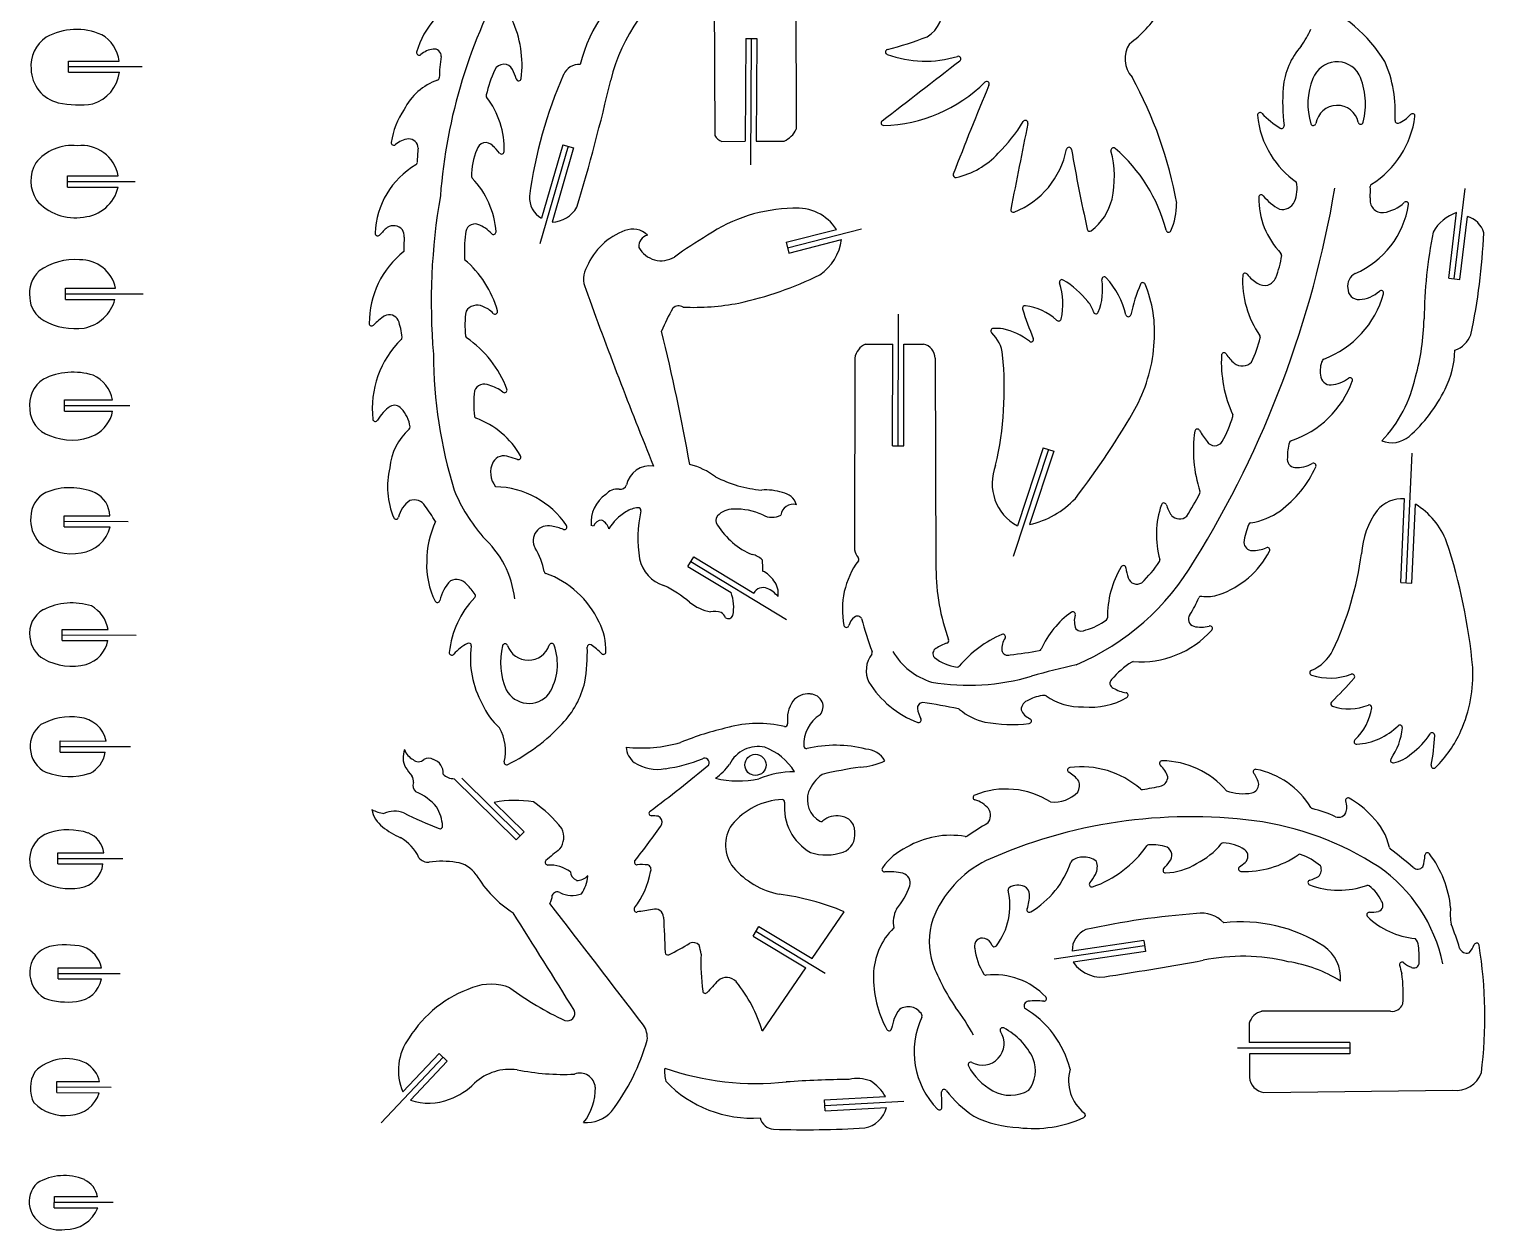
# Model space of a CAD drawing. Extents: x -2175 to 317, y -52 to 884.
# Drawn here: x -1524 to -958, y -52 to 415 of the extents above; entities that cross this region are included whole.
import ezdxf

# ---------------------------------------------------------------- set-up
doc = ezdxf.new("R2010")
doc.units = 0
doc.header["$MEASUREMENT"] = 0
doc.layers.add('1', color=7, linetype='Continuous')
doc.layers.add('TRACE', color=7, linetype='Continuous')

msp = doc.modelspace()

# ---------------------------------------------------------------- linework, layer by layer
at = {"layer": '1', "color": 12, "linetype": 'Continuous'}
for p, q in [((-1245.3, 411.7), (-1245.55, 371.76)), ((-1245.3, 411.7), (-1240.96, 411.67)), ((-1243.13, 411.69), (-1243.44, 362.62)), ((-1240.96, 411.67), (-1241.21, 371.78)), ((-1508.72, 398.63), (-1508.71, 402.97)), ((-1508.71, 402.97), (-1488.94, 402.95)), ((-1489.01, 403.45), (-1489.01, 403.45)), ((-1508.72, 400.8), (-1480.03, 400.78)), ((-1508.72, 398.63), (-1488.9, 398.61)), ((-1314.31, 369.84), (-1325.32, 331.82)), ((-1316.39, 370.44), (-1324.69, 341.81)), ((-1312.22, 369.23), (-1320.59, 340.35)), ((-1316.39, 370.44), (-1312.22, 369.23)), ((-1509.1, 358.28), (-1489.39, 358.29)), ((-1509.1, 353.94), (-1509.1, 358.28)), ((-1509.1, 356.11), (-1482.76, 356.13)), ((-1509.1, 353.94), (-1489.41, 353.95)), ((-969.68, 318.24), (-965.42, 353.38)), ((-971.83, 318.5), (-968.74, 344.02)), ((-967.52, 317.98), (-964.55, 342.47)), ((-1229.57, 332.49), (-1210.02, 337.49)), ((-1229.03, 330.39), (-1200.21, 337.75)), ((-1229.57, 332.49), (-1228.5, 328.29)), ((-1228.5, 328.29), (-1207.97, 333.53)), ((-971.83, 318.5), (-967.52, 317.98)), ((-1509.92, 314.59), (-1490.41, 314.6)), ((-1509.91, 310.25), (-1509.92, 314.59)), ((-1509.92, 312.42), (-1479.63, 312.44)), ((-1509.91, 310.25), (-1490.64, 310.26)), ((-1185.99, 253.31), (-1185.89, 304.5)), ((-1188.16, 253.31), (-1188.09, 292.9)), ((-1183.82, 253.3), (-1183.75, 292.9)), ((-1510.31, 271.19), (-1491.57, 271.21)), ((-1510.31, 266.85), (-1510.31, 271.19)), ((-1510.31, 269.02), (-1484.86, 269.04)), ((-1510.31, 266.85), (-1491.56, 266.87)), ((-1188.16, 253.31), (-1183.82, 253.3)), ((-1127.53, 251.89), (-1141.2, 210.33)), ((-1129.59, 252.57), (-1139.58, 222.2)), ((-1125.47, 251.22), (-1134.85, 222.7)), ((-1129.59, 252.57), (-1125.47, 251.22)), ((-988.31, 200.07), (-986.08, 250.46)), ((-990.47, 200.16), (-989.04, 232.65)), ((-986.14, 199.97), (-984.78, 230.61)), ((-1510.43, 226.14), (-1492.67, 226.11)), ((-1510.43, 221.8), (-1510.43, 226.14)), ((-1510.43, 223.97), (-1485.45, 223.93)), ((-1510.43, 221.8), (-1492.48, 221.77)), ((-1267.76, 206.45), (-1265.52, 210.16)), ((-1265.52, 210.16), (-1242.16, 196.04)), ((-1267.76, 206.45), (-1250.99, 196.31)), ((-1266.64, 208.3), (-1229.41, 185.79)), ((-990.47, 200.16), (-986.14, 199.97)), ((-1511.18, 177.62), (-1511.17, 181.96)), ((-1511.17, 181.96), (-1493.27, 181.92)), ((-1511.18, 177.62), (-1493.42, 177.58)), ((-1511.17, 179.79), (-1482.33, 179.73)), ((-1511.9, 138.54), (-1494.02, 138.52)), ((-1511.9, 134.2), (-1511.9, 138.54)), ((-1511.9, 136.37), (-1484.55, 136.34)), ((-1511.9, 134.2), (-1494.39, 134.18)), ((-1334.52, 100.16), (-1358.64, 123.88)), ((-1332.99, 101.71), (-1355.73, 124.06)), ((-1331.47, 103.26), (-1343.1, 114.68)), ((-1334.52, 100.16), (-1331.47, 103.26)), ((-1512.9, 95.06), (-1494.96, 95.06)), ((-1512.9, 90.72), (-1512.9, 95.06)), ((-1512.9, 92.89), (-1487.53, 92.89)), ((-1512.9, 90.72), (-1495.31, 90.72)), ((-1242.42, 62.69), (-1240.17, 66.4)), ((-1242.42, 62.69), (-1221.95, 50.31)), ((-1241.29, 64.55), (-1214.35, 48.25)), ((-1240.17, 66.4), (-1219.49, 53.9)), ((-1090.11, 58.83), (-1125.24, 53.64)), ((-1090.43, 60.98), (-1118.29, 56.86)), ((-1089.79, 56.69), (-1117.9, 52.53)), ((-1090.43, 60.98), (-1089.79, 56.69)), ((-1512.76, 50.35), (-1495.82, 50.34)), ((-1512.76, 46.01), (-1512.76, 50.35)), ((-1512.76, 48.18), (-1488.59, 48.17)), ((-1512.76, 46.01), (-1495.93, 46)), ((-1364.51, 17.03), (-1378.66, 2.1)), ((-1364.51, 17.03), (-1361.36, 14.04)), ((-1010.24, 19.06), (-1053.98, 19.06)), ((-1010.24, 21.23), (-1049.48, 21.23)), ((-1010.24, 21.23), (-1010.24, 16.89)), ((-1362.93, 15.54), (-1387.06, -9.9)), ((-1361.36, 14.04), (-1375.72, -1.1)), ((-1010.24, 16.89), (-1049.29, 16.89)), ((-1513.28, 1.83), (-1513.26, 6.17)), ((-1513.26, 6.17), (-1496.63, 6.09)), ((-1513.28, 1.83), (-1496.77, 1.75)), ((-1513.27, 4), (-1492.09, 3.9)), ((-1214.59, -1.01), (-1190.96, 0.29)), ((-1214.36, -5.35), (-1214.59, -1.01)), ((-1214.48, -3.18), (-1183.74, -1.48)), ((-1214.36, -5.35), (-1190.5, -4.03)), ((-1514.23, -42.95), (-1514.21, -38.61)), ((-1514.21, -38.61), (-1497.4, -38.66)), ((-1514.23, -42.95), (-1497.33, -43)), ((-1514.22, -40.78), (-1491.28, -40.85))]:
    msp.add_line(p, q, dxfattribs=at)
at = {"layer": '1', "color": 3, "linetype": 'Continuous'}
for p, q in [((-1241.21, 371.78), (-1230.36, 371.83)), ((-1490.6, 315.4), (-1490.6, 315.4)), ((-1490.92, 309.36), (-1490.92, 309.36)), ((-1183.75, 292.9), (-1176.1, 292.9)), ((-1491.72, 271.92), (-1491.72, 271.92)), ((-1491.75, 265.99), (-1491.75, 265.99)), ((-1492.73, 220.89), (-1492.73, 220.89)), ((-1304.45, 222.05), (-1305.41, 222.35)), ((-1495.05, 95.64), (-1495.05, 95.64)), ((-1219.49, 53.9), (-1206.95, 72.15)), ((-1496.15, 45.06), (-1496.15, 45.06)), ((-1497, 1.03), (-1497, 1.03)), ((-1497.64, -37.71), (-1497.64, -37.71)), ((-1497.7, -43.84), (-1497.7, -43.84))]:
    msp.add_line(p, q, dxfattribs=at)
for centre, radius, start, end in [((-1505.57, 390.85), 24.4, 66.4065, 118.9534), ((-1510.19, 401.2), 13.14, 123.1714, 186.0997), ((-1502.89, 401.04), 14.08, 7.7922, 59.7903), ((-1372.33, 406.21), 0.986, 164.4157, 311.2535), ((-1189.94, 406.49), 0.986, 104.3112, 249.8529), ((-1162.63, 403.84), 0.986, 307.7742, 106.889), ((-1509.5, 400.15), 13.76, 181.4521, 256.5531), ((-1503.51, 400.41), 14.71, 286.6464, 353.0009), ((-1365.45, 396.49), 0.986, 289.0425, 359.1982), ((-1333.58, 396.28), 0.986, 196.3722, 353.1702), ((-1151.57, 394.02), 0.986, 337.5436, 134.6785), ((-1504.66, 425.36), 39.42, 258.2424, 277.8348), ((-1345.27, 389.54), 0.986, 166.8446, 217.6028), ((-1191.63, 378.91), 0.986, 127.6698, 271.5812), ((-1136.47, 378.91), 0.986, 348.4311, 148.0828), ((-1045.2, 381.95), 0.986, 43.7156, 184.9716), ((-991.73, 379.75), 0.986, 176.1341, 292.1327), ((-985.92, 381.52), 0.986, 352.4858, 138.7676), ((-1036.83, 377.73), 0.986, 238.7187, 7.3986), ((-1024.49, 378.88), 0.986, 197.3023, 350.2239), ((-1006.03, 379.38), 0.986, 192.8806, 346.0795), ((-1507.25, 351.85), 18.29, 83.9526, 141.1021), ((-1503.61, 355.69), 14.46, 10.3916, 96.7959), ((-1382.17, 371.2), 0.986, 172.0826, 311.556), ((-1119.53, 368.46), 0.986, 9.8592, 168.7506), ((-1102.25, 368.25), 0.986, 49.3927, 194.8655), ((-1509.37, 356.36), 13.98, 150.0534, 212.136), ((-1374.05, 363.45), 0.986, 300.341, 359.7492), ((-1340.26, 367.78), 0.986, 218.0584, 357.8791), ((-1350.92, 358.06), 0.986, 182.268, 223.8171), ((-1163.64, 358.67), 0.986, 158.7298, 282.4978), ((-1504.06, 357.29), 15.03, 274.6467, 347.1825), ((-1001.33, 354.2), 0.986, 122.1463, 181.8189), ((-1506.24, 361.68), 19.67, 220.4562, 279.946), ((-1044.74, 349.96), 0.986, 38.8877, 179.3447), ((-988.4, 347.3), 0.986, 350.9383, 133.9215), ((-1141.18, 345.11), 0.986, 169.0617, 291.8125), ((-1388.43, 335.96), 0.986, 178.0452, 316.9141), ((-1343.39, 336.49), 0.986, 221.199, 3.9805), ((-1111.45, 337.77), 0.986, 192.5197, 307.1531), ((-1080.79, 337.39), 0.986, 194.5045, 336.4249), ((-1506.44, 302.26), 23.48, 85.0036, 125.7092), ((-1503.95, 311.84), 13.82, 11.5414, 91.8141), ((-1037.78, 327.44), 0.986, 351.5966, 43.8833), ((-1511.98, 312.6), 11.95, 133.076, 188.206), ((-1122.25, 316.97), 0.986, 58.9638, 198.2185), ((-1105.76, 318.03), 0.986, 42.3254, 189.1793), ((-1050.98, 319.47), 0.986, 36.6663, 177.184), ((-1090.79, 315.83), 0.986, 21.9876, 157.4459), ((-998.14, 312.75), 0.986, 344.5974, 132.7378), ((-1512.89, 311.53), 10.94, 183.3365, 240.0144), ((-1505.78, 314.48), 15.72, 281.6439, 344.4286), ((-1349.81, 302.94), 5.08, 64.0677, 147.0181), ((-1136.67, 306.83), 0.986, 79.7348, 197.414), ((-1139.58, 285), 23.02, 48.546, 82.2873), ((-1505.88, 325.04), 26.16, 241.5099, 277.1889), ((-1390.75, 300.93), 0.986, 180.0194, 316.0144), ((-1342.8, 305.51), 0.986, 223.4316, 15.4388), ((-1123.56, 302.84), 0.986, 216.9091, 346.5771), ((-1109.06, 305.65), 0.986, 195.1136, 337.9993), ((-1096.46, 304.5), 0.986, 193.3138, 347.2508), ((-1379.92, 295.44), 0.986, 314.3262, 5.5323), ((-1353.3, 296.16), 0.986, 186.6255, 235.5781), ((-1148.92, 298.02), 0.986, 90.765, 226.6452), ((-1134.34, 294.74), 0.986, 231.3195, 22.8362), ((-1046.06, 295.6), 0.986, 345.9995, 34.9071), ((-1059.23, 288.52), 0.986, 34.0656, 177.0508), ((-1020.07, 286.16), 0.986, 110.5351, 156.6669), ((-1511.7, 269.12), 12.22, 123.606, 187.678), ((-1506.96, 255.74), 26.22, 72.6422, 116.0487), ((-1504.34, 268.86), 12.99, 10.3837, 66.3596), ((-1010.24, 278.81), 0.986, 339.9342, 126.9057), ((-1339.1, 274.98), 0.986, 232.6475, 20.5479), ((-1512.62, 268.03), 11.21, 182.7786, 251.8092), ((-1504.61, 269.26), 13.27, 298.0568, 349.5915), ((-1389.37, 263.78), 0.986, 186.3113, 330.0185), ((-1376.83, 260.56), 0.986, 311.7931, 6.9804), ((-1349.81, 264.98), 0.986, 186.2566, 249.79), ((-1056.73, 265.01), 0.986, 342.597, 24.4082), ((-1507.44, 277.39), 21.82, 246.5683, 294.57), ((-1069.62, 258.89), 0.986, 27.5197, 171.5177), ((-1032.86, 254.35), 0.986, 108.4135, 163.0337), ((-1333.71, 248.98), 0.986, 250.3406, 29.9546), ((-1024.42, 245.57), 0.986, 335.409, 119.4719), ((-1512.49, 225.48), 10.92, 117.5032, 179.124), ((-1508.06, 212.27), 24.78, 66.8329, 112.4662), ((-1502.84, 225.94), 10.17, 0.9366, 63.5642), ((-1069.52, 235.32), 0.986, 333.5074, 18.3368), ((-1287.07, 228.27), 0.986, 348.2009, 94.9257), ((-1082.67, 230.12), 0.986, 21.7742, 161.2649), ((-1509.97, 224.63), 13.48, 175.6546, 220.3849), ((-1505.56, 225.1), 13.5, 277.5736, 345.7048), ((-1381.27, 225.76), 0.986, 202.9025, 347.952), ((-1315.83, 221.78), 0.986, 250.3333, 33.9656), ((-1048.67, 222.43), 0.986, 98.5484, 157.3909), ((-1507.53, 231.47), 20.1, 230.7943, 280.7484), ((-1202.25, 209.24), 0.986, 323.4795, 44.0578), ((-1042.38, 212.79), 0.986, 332.5492, 113.7928), ((-1322.74, 204.64), 0.986, 190.6551, 250.3802), ((-1098.35, 205.76), 0.986, 5.7738, 148.8835), ((-1085.15, 208.85), 0.986, 326.3326, 15.5289), ((-1365.21, 193.42), 0.986, 207.1136, 346.2953), ((-1351.38, 194.98), 0.986, 315.8503, 32.6151), ((-1068.11, 193.83), 0.986, 83.0263, 156.5663), ((-1513.44, 180.52), 10.4, 119.0126, 188.8691), ((-1507.3, 166.99), 25.23, 72.6885, 116.3018), ((-1506.61, 179.31), 13.59, 11.0551, 59.9241), ((-1118.05, 187.8), 0.986, 342.5458, 125.2215), ((-1206.1, 183.69), 0.986, 191.4051, 347.4801), ((-1105.56, 186.46), 0.986, 306.5416, 0.7216), ((-1064.72, 182.31), 0.986, 317.9577, 106.7425), ((-1512.85, 179.86), 10.91, 184.9816, 239.5996), ((-1505.24, 179.87), 12.04, 286.6188, 349.042), ((-1353.03, 175.64), 0.986, 352.3941, 117.4855), ((-1338.91, 175.37), 0.986, 19.5248, 166.6912), ((-1320.74, 175.5), 0.986, 19.6609, 161.334), ((-1305.93, 175.1), 0.986, 56.9648, 181.8444), ((-1167.29, 177.52), 0.986, 286.2803, 19.7815), ((-1145.23, 179.1), 0.986, 327.2408, 113.2888), ((-1507.41, 190.32), 22.69, 241.1275, 284.3225), ((-1359.61, 172.9), 0.986, 174.1865, 319.1961), ((-1300.66, 173.2), 0.986, 222.3724, 358.2629), ((-1197.01, 172.95), 0.986, 322.1745, 21.577), ((-1131.28, 174.66), 0.986, 280.6498, 336.069), ((-1162.95, 168.26), 0.986, 263.0361, 320.2036), ((-1094.58, 168.42), 0.986, 85.771, 122.8817), ((-1024.91, 165.1), 0.986, 112.1728, 252.2489), ((-1009.39, 163.57), 0.986, 318.3738, 110.2172), ((-1129.02, 155.29), 0.986, 55.1309, 94.2553), ((-1097.49, 156.33), 0.986, 300.3014, 80.8252), ((-1016.74, 152.98), 0.986, 134.4731, 251.6414), ((-1507.85, 124.63), 23.34, 81.5953, 119.7254), ((-1505.57, 135.94), 11.84, 12.5946, 84.4909), ((-1162.74, 150.08), 0.986, 49.7892, 78.1884), ((-1002.72, 151.6), 0.986, 351.1849, 112.2088), ((-1512.83, 136.37), 10.78, 127.6586, 183.6736), ((-1229.95, 145.11), 0.986, 256.1796, 8.0627), ((-1178.03, 146.68), 0.986, 249.1983, 26.1599), ((-1135.15, 146.31), 0.986, 276.3313, 65.8757), ((-990.84, 143.76), 0.986, 354.5171, 134.3379), ((-978.27, 140.76), 0.986, 358.3867, 147.5245), ((-1221.67, 136.59), 0.986, 183.2332, 282.8902), ((-1007.64, 138.26), 0.986, 133.2237, 273.9169), ((-1512.71, 136.19), 10.9, 182.6938, 244.0143), ((-1505.15, 135.77), 10.87, 295.4709, 351.5776), ((-1338.29, 130.26), 0.986, 166.2398, 296.6194), ((-1083.31, 129.88), 0.986, 89, 226.008), ((-993.46, 131.03), 0.986, 145.3307, 281.2728), ((-1508.35, 150.9), 26.15, 249.5663, 287.5329), ((-1358.8, 129.75), 5.87, 223.9242, 271.575), ((-1119.08, 127.21), 0.986, 97.6159, 239.9577), ((-1092.02, 120.86), 11.55, 18.9071, 46.008), ((-1046.88, 126.54), 0.986, 78.8751, 218.6081), ((-977.64, 128.89), 0.986, 168.6231, 315.3198), ((-1091.09, 120.64), 0.986, 228.7991, 279.3898), ((-1231.12, 114.8), 0.986, 354.1754, 92.7118), ((-1155.85, 116.59), 0.986, 111.9922, 253.9767), ((-1010.98, 115.45), 0.986, 60.3574, 201.549), ((-1281.92, 110.44), 0.986, 126.5736, 268.1911), ((-1024.63, 113.2), 0.986, 211.2727, 255.9181), ((-1512.82, 92.41), 11.03, 108.1918, 178.7032), ((-1508.84, 78.67), 25.32, 72.0686, 107.0465), ((-1504.47, 93.8), 9.6, 7.5288, 69.0917), ((-1367.78, 128.3), 29.79, 230.945, 246.6851), ((-1364.16, 105.38), 0.986, 248.1698, 4.356), ((-1215.91, 108.18), 0.986, 240.7639, 312.0537), ((-1159.69, 102.36), 0.986, 260.2622, 304.8178), ((-1088.48, 97.2), 0.986, 94.1667, 145.1564), ((-1059.52, 97.91), 0.986, 87.7633, 140.4833), ((-993.92, 97.31), 0.986, 192.0795, 232.6067), ((-1514.03, 92.29), 9.83, 177.85, 238.6138), ((-1505.7, 91.85), 10.45, 277.4962, 353.7775), ((-1322.31, 91.29), 0.986, 132.7508, 272.6654), ((-1287.59, 91.39), 0.986, 141.648, 273.2261), ((-1029.76, 93.49), 0.986, 71.4099, 124.7009), ((-980.11, 94.07), 0.986, 37.5488, 178.2253), ((-1191.3, 88.61), 0.986, 145.0283, 273.8681), ((-1081.98, 88.21), 0.986, 135.154, 272.06), ((-1052.65, 88.81), 0.986, 125.1795, 267.5799), ((-1508.3, 103.84), 22.7, 241.4594, 280.0587), ((-1142.22, 80.71), 0.986, 118.3716, 193.2606), ((-1110.66, 82.76), 0.986, 139.325, 289.0901), ((-1025.6, 83.49), 0.986, 105.5937, 249.878), ((-1003.35, 81.42), 0.986, 52.4552, 109.0627), ((-1287.73, 73.01), 0.986, 142.7497, 279.4694), ((-1134.92, 72.91), 0.986, 158.8759, 300.7261), ((-1002.72, 70.94), 0.986, 88.6307, 225.9178), ((-1513.64, 48.75), 10.14, 104.2679, 180.1006), ((-1509.73, 27.9), 31.34, 77.5693, 101.7905), ((-1506.8, 47.93), 11.24, 12.4152, 70.1888), ((-1148.56, 59.51), 0.986, 200.5334, 322.6739), ((-960.96, 58.97), 0.986, 9.1562, 157.0375), ((-1275.66, 56.33), 0.986, 182.3895, 295.4198), ((-989.94, 51.58), 0.986, 48.5217, 190.174), ((-1512.24, 48.49), 11.54, 178.8068, 239.7913), ((-1506.45, 47.92), 10.69, 274.7688, 349.648), ((-1151.83, 48.45), 0.986, 212.684, 276.307), ((-1261.02, 41.39), 0.986, 187.2749, 317.5961), ((-1509.22, 63.67), 26.65, 250.672, 277.9068), ((-1129.26, 38.31), 0.986, 263.4235, 43.5339), ((-1177.62, 31.61), 0.986, 334.8282, 29.4661), ((-1189.49, 26.83), 0.986, 209.2271, 352.4208), ((-1145.35, 26.07), 0.986, 62.4015, 213.4396), ((-1509.5, -2.33), 17.34, 63.8006, 135.0384), ((-1507.44, 3.66), 11.09, 12.6663, 59.6334), ((-1157.78, 12.67), 0.986, 60.8614, 207.2088), ((-1511.22, 3.54), 12.33, 148.8133, 207.7153), ((-1103.82, 6.41), 15.9, 163.6428, 232.3368), ((-1508.45, 5.2), 12.18, 272.1633, 343.5596), ((-1168.09, 2.08), 0.986, 38.1116, 181.1199), ((-1510.25, 9.66), 16.78, 224.9435, 277.7407), ((-1170, -3.96), 0.986, 224.2285, 0.1392), ((-1114.14, -6.96), 0.986, 294.8311, 52.3368), ((-1514.2, -40.63), 9.83, 132.7924, 193.5497), ((-1510.37, -50.63), 20.18, 67.0054, 121.4), ((-1506.62, -40.51), 9.4, 11.3056, 63.9273), ((-1512.29, -39.65), 11.93, 195.9791, 280.144), ((-1509.71, -38.08), 13.32, 267.9572, 338.3125)]:
    msp.add_arc(centre, radius, start, end, dxfattribs=at)
at = {"layer": 'TRACE', "color": 3, "linetype": 'Continuous'}
for p, q in [((-1225.83, 460.67), (-1225.64, 376.45)), ((-1257.67, 449.91), (-1257.26, 373.98)), ((-1254.6, 371.72), (-1245.55, 371.76)), ((-1198.67, 292.9), (-1188.09, 292.9)), ((-1202.84, 287.46), (-1202.93, 212.84)), ((-1171.55, 287.39), (-1171.27, 205.69)), ((-1238.81, 25.76), (-1221.95, 50.31)), ((-1049.47, 28.82), (-1049.48, 21.23)), ((-994.44, 33.41), (-1044.6, 33.41)), ((-1049.29, 16.89), (-1049.29, 7.8)), ((-1043.71, 1.85), (-970.36, 2.77))]:
    msp.add_line(p, q, dxfattribs=at)
at = {"layer": 'TRACE', "color": 12, "linetype": 'Continuous'}
msp.add_line((-1229.03, 330.39), (-1229.03, 330.39), dxfattribs=at)
at = {"layer": 'TRACE', "color": 3, "linetype": 'Continuous'}
msp.add_circle((-1241.49, 129.25), 4.12, dxfattribs=at)
for centre, radius, start, end in [((-1157.87, 335.01), 206.78, 150.2277, 175.6883), ((-1253.58, 387.89), 57.73, 121.9115, 166.1781), ((-1227.63, 377.93), 72.36, 124.5024, 165.8787), ((-1342.24, 397.82), 32.23, 111.4489, 164.4157), ((-1181.01, 422.99), 12.32, 300.705, 11.4449), ((-1048.17, 370.49), 60.81, 32.1502, 66.1898), ((-1375.06, 401.25), 42.77, 353.1702, 24.7329), ((-1123.58, 447.36), 46.65, 306.2175, 327.4592), ((-1067.85, 435.35), 46.89, 325.4399, 334.7886), ((-1223.63, 538.53), 135.29, 284.3112, 291.193), ((-1087, 403.85), 10.76, 146.9357, 222.0923), ((-1008.25, 390.11), 28.07, 138.3706, 174.9183), ((-1365.77, 398.73), 8.96, 97.1033, 131.2535), ((-1366.48, 404.89), 2.76, 357.3766, 98.3483), ((-1308.88, 395.7), 55.59, 170.6167, 179.1982), ((-14007.58, 16978.86), 20970.59, 307.669843, 307.774202), ((-1175.44, 446.02), 43.1, 249.8529, 286.889), ((-1015.3, 392.71), 9.97, 29.6342, 159.8327), ((-1042.17, 383.15), 49.57, 356.1341, 23.4165), ((-1294.61, 377.7), 53.01, 155.6952, 166.8446), ((-1339.34, 397.71), 4.01, 90.8008, 153.2099), ((-1339.21, 398.17), 3.55, 26.1126, 93.0652), ((-1354.87, 390.03), 21.21, 16.3722, 27.2441), ((-1160.98, 328.83), 169.76, 156.0766, 172.6777), ((-1310.06, 395.08), 6.61, 86.3328, 157.0004), ((-1234.82, 319.62), 159.65, 10.1052, 28.845), ((-1033.08, 386.09), 28.86, 346.0795, 23.5969), ((-1357.67, 373.97), 22.84, 109.0425, 153.71), ((-2069.45, 573.99), 792, 343.27804, 346.98196), ((-1193.21, 436.13), 58.23, 271.5812, 314.6785), ((514.74, -294.7), 1802.05, 157.54363, 158.72979), ((-965.69, 386.97), 70.74, 175.4414, 187.3986), ((-1000.69, 386.29), 25.91, 157.6454, 197.3023), ((-1372, 368.95), 32.75, 357.8791, 37.6028), ((-1015.21, 377.28), 8.43, 12.8806, 170.2239), ((-1354.02, 367.29), 29.41, 145.1619, 172.0826), ((-1197.06, 416.65), 70.4, 315.253, 328.0828), ((-1011.93, 384.85), 34.39, 184.9716, 212.1566), ((-1019.1, 406.91), 35.13, 223.7156, 238.7187), ((-1021.44, 386.21), 36.81, 302.1463, 352.4858), ((-996.06, 390.41), 12.5, 292.1327, 318.7676), ((-1252.24, 377.19), 5.96, 212.6558, 246.6577), ((-1234.1, 380.38), 9.33, 293.6786, 335.1041), ((1897.54, -242.17), 3095.94, 168.43114, 169.06171), ((-1375.64, 363.84), 8.85, 95.1639, 131.556), ((-1376.26, 369.12), 3.54, 0.0734, 92.9023), ((-1321.75, 363.23), 51.31, 173.3937, 179.7492), ((-1328.77, 358.93), 23.15, 155.6675, 182.268), ((-1346.38, 367.65), 3.58, 41.7604, 166.7142), ((-1358.65, 353.38), 22.37, 38.0584, 48.122), ((-1153.21, 375.16), 33.35, 291.8125, 348.7506), ((-446.54, 485.42), 682.09, 189.85922, 192.51973), ((-1142.36, 321.46), 62.61, 14.5045, 49.3927), ((-1357.34, 334.9), 32.1, 120.341, 178.0452), ((-1170.27, 388.58), 31.63, 282.4978, 317.1945), ((-1141.76, 357.76), 39.89, 347.6631, 14.8655), ((-1011.76, 384), 34.09, 210.7958, 235.5353), ((-1375.74, 334.24), 33.41, 3.9805, 43.8171), ((-1413.15, 420.42), 402.63, 328.2747, 350.428), ((-1043.6, 353.37), 12.8, 336.8496, 11.3974), ((-1053.57, 352.54), 51.28, 356.8723, 1.8189), ((-1125.51, 309.2), 242.11, 170.1652, 184.7989), ((-1320.38, 349.71), 9, 175.1854, 241.4024), ((-1321.04, 352.08), 11.74, 272.2059, 329.4109), ((-1225.95, 284.82), 60.88, 90.9501, 124.1248), ((-1225.19, 327.75), 18.03, 32.6839, 95.6272), ((-1124.14, 354.52), 21.99, 307.1531, 346.1088), ((-1104.39, 347.69), 26.74, 336.4249, 359.8717), ((-1014.72, 349.62), 31.01, 179.3447, 223.8833), ((-1028.09, 363.4), 20.41, 218.8877, 241.8954), ((-1036.47, 350.28), 5.04, 255.8377, 337.2924), ((-1022.28, 352.7), 35.29, 293.4932, 350.9383), ((-997.53, 348.91), 4.9, 170.1398, 273.6721), ((-999.38, 358.69), 14.83, 278.3563, 313.9215), ((-963.77, 328.62), 16.17, 107.8749, 151.0303), ((-967.11, 333.49), 9.34, 16.8541, 74.0832), ((-1348.22, 298.35), 54.08, 132.4603, 136.9141), ((-1382.3, 334.34), 4.59, 41.1252, 121.8132), ((-1385.4, 334.16), 7.3, 2.6873, 26.0755), ((-1319.57, 330.16), 58.71, 175.7663, 181.2189), ((-1303.66, 328.96), 51.07, 172.3229, 183.6315), ((-1350.55, 335.9), 3.72, 72.7963, 181.8116), ((-1353.71, 327.46), 12.73, 41.199, 70.4334), ((-1283.75, 313.27), 25.22, 109.6868, 157.3943), ((-1289.19, 329.6), 8.02, 44.9924, 112.3877), ((-1282.43, 330.98), 4.42, 104.2797, 186.33), ((-1172.95, 188.19), 170.91, 120.6582, 125.836), ((-791.78, 300.26), 189.63, 168.995, 179.2757), ((-1203.06, 346.93), 245.12, 348.1195, 357.492), ((-1355.97, 300.94), 35.77, 128.5535, 180.0194), ((-1278.15, 335.15), 9.84, 208.2181, 301.4692), ((-1228.1, 336.52), 20.36, 304.9107, 351.5651), ((-1380.48, 295.1), 40.07, 15.4388, 49.8198), ((-1299.16, 318.18), 9.21, 148.6717, 205.3027), ((-1074.52, 332.87), 38.13, 338.2118, 351.5966), ((-1278.57, 447.29), 141.8, 282.4548, 295.9816), ((-1140.27, 287.02), 35.94, 38.5898, 58.9638), ((-1130.01, 314.12), 23.58, 337.9993, 9.1793), ((-1129.1, 296.78), 32.55, 13.3138, 42.3254), ((-1014.43, 317.67), 37.58, 177.184, 214.9071), ((-1039.97, 327.67), 12.74, 216.6663, 240.2699), ((-1043.5, 320.36), 4.68, 233.4852, 339.3956), ((-1005.85, 315.6), 5.29, 116.577, 191.2322), ((378.68, 920.66), 1791.9, 199.78084, 202.13611), ((-1147.69, 308.6), 25.79, 346.5771, 18.2185), ((-1024.1, 288.13), 73.21, 157.4459, 167.2508), ((-1136.47, 297.39), 50.25, 355.8296, 21.9876), ((-1033.7, 322.55), 37.87, 290.5351, 344.5974), ((-1006.91, 314.34), 4.13, 176.7234, 275.553), ((-1007.15, 322.51), 12.3, 273.0091, 312.7378), ((-1351.26, 297.5), 10.67, 43.4316, 69.8386), ((-1215.69, 272.7), 67.25, 149.5313, 157.9354), ((-1271.37, 304.58), 3.19, 57.1374, 135.9022), ((-1265.69, 402.74), 95.56, 267.6353, 280.6763), ((-1014.92, 345.02), 128.58, 197.414, 202.8362), ((-1119.82, 302.75), 10.15, 15.1136, 41.202), ((-1369.69, 280.61), 28.28, 124.5544, 136.0144), ((-1383.98, 300.26), 4.04, 28.117, 115.6226), ((-1406.42, 292.88), 27.61, 5.5323, 19.6454), ((-1319.02, 300.14), 35.49, 170.9741, 186.6255), ((-1073.08, 304.73), 91.7, 344.4609, 358.7063), ((-1352.92, 267.81), 37.65, 134.3262, 186.3113), ((-1377.73, 260.5), 42.24, 20.5479, 55.5781), ((-2088.1, 99.55), 834.03, 10.11627, 13.76188), ((-1159.09, 287.26), 13.82, 6.0693, 46.6452), ((-1148.54, 269.48), 29.53, 83.4928, 90.765), ((-1150.31, 274.79), 24.57, 51.3195, 77.9945), ((-1094.7, 307.72), 51.11, 334.737, 345.9995), ((-973.32, 300.73), 10.99, 290.9662, 337.1607), ((-1182.13, 290.01), 184.64, 180.3302, 196.991), ((-1195.69, 286.3), 7.25, 114.3409, 170.7267), ((-1177.46, 287.14), 5.92, 2.4104, 76.7484), ((-1147.85, 297.27), 61.59, 332.442, 356.7136), ((-1041.98, 300.19), 19.84, 214.0656, 227.9509), ((-1006.18, 291.79), 36.81, 333.4567, 357.9455), ((-1277.24, 275.53), 132.55, 347.0213, 5.7099), ((-1010.45, 286.01), 49.83, 177.0508, 204.4082), ((-1052.13, 289.5), 5.12, 232.2166, 315.5144), ((-1011.18, 282.33), 10.67, 156.6669, 188.0767), ((-1045.27, 291.6), 38.27, 288.4135, 339.9342), ((-1017.79, 280.96), 3.95, 181.884, 274.1416), ((-1018.73, 290.12), 13.15, 275.3499, 306.9057), ((-1035.42, 290.94), 51.83, 316.4443, 347.9958), ((-1307.59, 269.61), 43.47, 173.3321, 186.2566), ((-1346.97, 273.3), 4.02, 62.3082, 160.2646), ((-1349.19, 261.77), 15.63, 52.6475, 74.8554), ((-1025.98, 301.03), 58.66, 311.3217, 334.0273), ((-1373.84, 254.82), 16.94, 125.1786, 150.0185), ((-1381.93, 265.61), 3.48, 40.3935, 118.6682), ((-1388.28, 259.16), 12.53, 6.9804, 44.0152), ((-1347.52, 411.77), 291.73, 322.184, 330.6477), ((-1361.63, 232.89), 33.21, 29.9546, 69.79), ((-1107.49, 280.91), 54.18, 331.3917, 342.597), ((-1360.82, 242.65), 23.03, 131.7931, 174.6844), ((-1020.5, 251.57), 50.65, 171.5177, 198.3368), ((-1048.54, 269.88), 22.79, 207.5197, 220.8558), ((-1062.85, 256.83), 3.47, 212.4504, 327.5496), ((-994.07, 265.27), 10.73, 249.3012, 309.4195), ((-1339.41, 244.6), 4.84, 65.3552, 149.5944), ((-1017.41, 249.64), 17.14, 163.0337, 182.9944), ((-1353.57, 237.46), 31.06, 166.3659, 202.9025), ((-1335.59, 243.04), 8.95, 153.295, 218.936), ((-1343.08, 222.73), 26.88, 70.3406, 77.7621), ((-1282.45, 236.07), 9.48, 82.0216, 167.3554), ((-1273.32, 219.99), 26.8, 52.6092, 76.4379), ((-1130.66, 238.73), 18.78, 158.0065, 241.6383), ((-1063.91, 263.64), 44.41, 306.8082, 335.409), ((-1031.46, 248.06), 3.15, 167.5316, 266.2082), ((-1030.77, 256.8), 11.91, 265.6759, 299.4719), ((-1294.02, 238.78), 2.4, 257.9398, 344.8013), ((-1235.09, 283.81), 47.86, 242.6833, 265.2282), ((-1374.26, 227.22), 5.11, 31.9028, 109.6718), ((-1291.71, 264.81), 72.92, 203.2293, 220.0606), ((-1343.37, 203.22), 34.2, 33.9656, 88.6244), ((-1292.24, 223.52), 13.22, 124.578, 185.0934), ((-1295.26, 230.58), 5.89, 82.8226, 139.5289), ((-1237.48, 215.96), 20.22, 71.3513, 94.5017), ((-1231.92, 228.54), 6.64, 16.3921, 82.2026), ((-1142.51, 256.66), 34.81, 282.711, 316.9736), ((-1150.34, 275.61), 91.29, 327.0506, 333.5074), ((-990.14, 220.35), 12.35, 84.8957, 140.5038), ((-1370.02, 223.36), 10.52, 124.5059, 167.952), ((-1504.86, 136.36), 164.2, 32.2375, 34.7348), ((-1281.33, 210.3), 20.3, 121.3549, 147.9285), ((-1286.27, 218.92), 10.37, 94.9257, 122.8227), ((-1235.33, 217.46), 51.87, 168.2009, 188.9421), ((-1250.34, 220.66), 8.02, 87.8168, 137.8505), ((-1248.93, 204.47), 24.24, 64.9364, 92.6259), ((-1226.85, 225.75), 4.85, 74.422, 172.601), ((-1049.32, 218.81), 36.21, 161.2649, 195.5289), ((-1053.28, 241.86), 30.66, 201.7742, 210.4978), ((-1052.76, 249.64), 26.52, 278.5484, 305.6473), ((-973.26, 209.24), 32.52, 144.3053, 176.2534), ((-999.98, 205.62), 29.25, 20.8174, 58.6968), ((-1330.49, 208), 38.9, 155.8009, 179.6013), ((-1322.19, 216.45), 5.77, 75.4233, 210.343), ((-1324.93, 196.3), 26.07, 70.3333, 80.7548), ((-1301.37, 221.21), 3.2, 87.3235, 164.7312), ((-1303.55, 219.77), 5.19, 14.6575, 63.3216), ((-1254.24, 224.31), 2.68, 139.8104, 222.3853), ((-1231.69, 237.65), 28.83, 211.6789, 247.4718), ((-1235.11, 232.98), 7.45, 241.5879, 297.643), ((-1076.54, 229.15), 4.26, 222.0686, 311.3277), ((-1022.44, 211.51), 29.4, 157.3909, 171.7044), ((-1373.01, 189.56), 38.11, 6.4736, 48.0166), ((-1048.14, 215.97), 3.4, 183.6301, 266.3699), ((-1179.36, 147.57), 217.75, 5.1494, 18.3186), ((-1350.69, 199.38), 27.46, 10.6551, 31.0434), ((-1243.89, 204.04), 7.08, 45.075, 80.6316), ((-1197.92, 213.44), 5.05, 186.7903, 224.0578), ((-1072.2, 228.29), 34.59, 288.6286, 332.5492), ((-1048.09, 225.76), 13.18, 268.8578, 293.7928), ((-1136.62, 229.78), 132.2, 334.9631, 351.9924), ((-1339.09, 206.79), 30.33, 177.1976, 207.1136), ((-1273.08, 212.15), 13.77, 191.5135, 253.1317), ((-166.17, 254.36), 1073.68, 182.41908, 182.65781), ((-1242.75, 195.44), 10, 32.8412, 66.0712), ((-1175.96, 189.77), 31.73, 143.4795, 191.4051), ((-1088.09, 206), 83.19, 180.2196, 199.7815), ((-1155.33, 258.51), 98.21, 293.1447, 329.5243), ((-1067.18, 186.94), 37.4, 148.8835, 180.7216), ((-1081.08, 207.5), 16.38, 185.7738, 199.8163), ((-1124.41, 234.99), 48.15, 313.5124, 326.3326), ((-1347.4, 189.07), 17.35, 137.2145, 166.2953), ((-1357.94, 195.76), 5.55, 40.8068, 113.3002), ((-1368.47, 184.04), 21.27, 32.6151, 46.1618), ((-1335.26, 169.53), 36.29, 24.884, 70.3802), ((-1295.72, 159.03), 44.07, 49.489, 64.974), ((-1238.48, 194.01), 4.21, 67.7315, 151.0885), ((-1240.27, 195.99), 7.66, 350.6755, 39.4463), ((-1093.14, 203.05), 3.52, 198.083, 302.3905), ((-1325.02, 169.38), 35.76, 135.8503, 174.1865), ((-1255.6, 206.6), 18.16, 230.745, 259.3981), ((-1266.11, 190.6), 16.16, 348.3128, 20.6994), ((-1243.04, 185.38), 13.95, 42.2175, 63.8452), ((-1111.54, 212.66), 46.35, 327.3207, 336.5663), ((-1066.1, 210.2), 15.5, 263.0263, 288.6379), ((-1257.42, 180.13), 8.76, 72.872, 99.968), ((-1256.34, 185.53), 3.32, 16.5512, 63.3216), ((-1252.06, 188.04), 1.91, 235.0164, 337.8644), ((-1201.81, 185.2), 1.88, 30.0521, 129.1702), ((-1098.51, 160.12), 34.86, 125.2215, 156.069), ((-1109.76, 185.19), 7.7, 162.5458, 203.3658), ((-1070.21, 185.92), 2.88, 143.6151, 253.6163), ((-1323.24, 173.88), 23.58, 358.2629, 27.581), ((-1199.97, 182.33), 5.29, 124.971, 167.4801), ((-1103.75, 209.83), 99.3, 193.7974, 201.577), ((-1114.61, 184.55), 3.28, 227.4634, 300.4283), ((-1119.85, 205.74), 24.99, 286.0303, 306.5416), ((-1091.75, 206.68), 37.38, 265.771, 317.9577), ((-1068.17, 193.75), 10.96, 254.9121, 286.7425), ((-1345.08, 160.36), 18.21, 117.4855, 139.1961), ((-1312.91, 169.21), 27.71, 166.6912, 202.799), ((-1329.85, 178.58), 8.63, 199.5248, 341.334), ((-1340.5, 168.44), 21.97, 328.3183, 19.6609), ((-1316.66, 158.59), 20.68, 42.3724, 56.9648), ((-1163.03, 162.94), 14.2, 106.2803, 125.5821), ((-1128.04, 139.18), 44.45, 113.2888, 140.2036), ((-1137.65, 174.23), 8.02, 147.2408, 183.1064), ((-1315.96, 170.69), 36.42, 172.3941, 209.1158), ((-1373.05, 172.94), 66.17, 349.9841, 1.8444), ((-1187.99, 165.95), 10.42, 142.1745, 205.8715), ((-1165.31, 186.63), 26.31, 210.2737, 253.0752), ((-1170.27, 172.54), 2.2, 117.7378, 222.9425), ((-1160.98, 184.43), 17.27, 230.8368, 263.0361), ((-1143.35, 174.26), 2.36, 191.5292, 292.8679), ((-1154.57, 298.54), 127.03, 275.485, 280.6498), ((-1031.46, 181.16), 16.35, 292.1728, 333.3737), ((-1021.64, -239.03), 418.18, 103.1422, 105.5978), ((-1074.98, 138.1), 37.09, 122.8817, 138.9737), ((-1017.96, 186.83), 23.81, 252.2489, 290.2172), ((-1017.38, 164.56), 54.96, 336.2597, 2.6619), ((-1342.15, 169.46), 35.2, 316.4659, 346.8117), ((-1164.75, 181.65), 38.39, 211.819, 249.1983), ((-1158.39, 245.03), 84.83, 260.1073, 286.6504), ((-1101.71, 160.97), 1.93, 130.3645, 252.2553), ((-1095.14, 170.88), 13.75, 238.6379, 260.8252), ((-1148.47, 287.16), 187.05, 314.4731, 318.3738), ((-1323.38, 163.5), 26.57, 203.3613, 228.3783), ((-1329.61, 163.18), 10.01, 207.9846, 321.1813), ((-1216.65, 147), 12.45, 145.4455, 188.0627), ((-1221.02, 149.35), 7.53, 84.3244, 141.2847), ((-1220.28, 151.6), 5.21, 24.4883, 87.9133), ((-1219.89, 151.91), 4.73, 318.1649, 23.0502), ((-1176.35, 151.32), 2.18, 91.6659, 185.2473), ((-1208.93, -70.78), 226.62, 78.1884, 81.7498), ((-1134.21, 150.57), 3.98, 104.7544, 178.1031), ((-1128, 141.65), 14.67, 94.2553, 119.4792), ((-1114.64, 175.93), 24.17, 235.1309, 271.7502), ((-1111.17, 179.73), 28.09, 264.4264, 300.3014), ((-1209.11, 137.3), 13.56, 122.3371, 183.2332), ((-1162.17, 154.47), 16.69, 191.5895, 206.1599), ((-1147.11, 168.57), 23.23, 229.7892, 257.2622), ((-1131.99, 153.36), 6.74, 203.2413, 245.8757), ((-1010.7, 171.16), 20.14, 251.6414, 292.2088), ((-1023.16, 154.77), 21.67, 313.2237, 351.1849), ((-1356.84, 134.8), 18.12, 346.2398, 29.21), ((-1371.51, 196.55), 75.14, 296.6194, 316.9104), ((-1227.67, 33.23), 113.2, 102.5018, 112.3036), ((-1240.42, 102.56), 42.84, 76.1796, 105.9236), ((-1141.64, 204.82), 59.85, 259.8035, 276.3313), ((-1009.31, 162.67), 25.45, 273.9169, 314.3379), ((-1015.25, 146.11), 25.51, 325.3307, 354.5171), ((-1012.46, 163.32), 49.96, 315.3198, 335.2895), ((-1286.01, 192.28), 56.45, 264.078, 285.8186), ((-1283.22, 136.92), 8.66, 185.2577, 231.3438), ((-1240.16, 121.97), 14.39, 80.9884, 112.7311), ((-1246.28, 114.27), 23.45, 31.7109, 69.0796), ((-1210.47, 87.68), 49.19, 76.0369, 102.8902), ((-1002.45, 156.15), 27.68, 305.6719, 327.5245), ((-1046.13, 142.67), 68.87, 348.6231, 358.3867), ((-1370.73, 132.09), 7.85, 156.9152, 209.1744), ((-1371.96, 137.02), 6.27, 197.1265, 244.6184), ((-1372.59, 133.24), 2.79, 222.5096, 317.7189), ((-1368.66, 128.36), 3.53, 58.184, 121.816), ((-1368.37, 126.22), 5.37, 354.152, 72.9185), ((-1283.94, 184.02), 56.72, 277.4358, 292.6009), ((-1261.31, 130.05), 1.81, 336.4218, 117.547), ((-1240.2, 123.79), 12.72, 115.7394, 153.6848), ((-1202.95, 156.87), 28.58, 274.5712, 294.4723), ((-1199.12, 126.12), 9.31, 30.6042, 86.8097), ((-1083.89, 96.9), 33.97, 40.967, 89), ((-996.03, 143.93), 14.14, 281.2728, 313.4295), ((-1350.06, 145.9), 32.69, 212.6588, 219.8488), ((-1377.62, 123.04), 3.12, 348.1917, 37.9549), ((-1279.64, 143.97), 16.47, 236.9429, 280.6325), ((-1561.44, 487.18), 468.12, 306.5736, 310.1425), ((-1271.64, 144.33), 24.97, 305.779, 323.3552), ((-1226.18, 89.65), 36.95, 90.2324, 112.2941), ((-1205.93, 112.71), 16.07, 126.9067, 157.7076), ((-1171.69, -65.56), 196.1, 98.5014, 102.9343), ((-1126.14, 115.01), 13.11, 37.3985, 59.9577), ((-1114.61, 93.76), 34.73, 48.7991, 97.6159), ((-1084.93, 124.68), 3.84, 290.7301, 358.8655), ((-1055.15, 119.94), 9.59, 10.5251, 38.6081), ((-1052.88, 96.05), 32.06, 31.2727, 78.8751), ((-1371.52, 121.26), 3.25, 159.5323, 229.6609), ((-1248.12, 160.36), 37.37, 256.2049, 282.2435), ((-1144.04, 87.35), 32.52, 57.7154, 111.9922), ((-1120.47, 121.23), 5.05, 329.7689, 20.2049), ((-1113.49, 256.09), 138.28, 279.3898, 282.4945), ((-1051.69, 137.51), 19.47, 250.359, 279.7569), ((-1049.38, 121.85), 3.66, 285.6539, 357.5273), ((-1382.34, 98.28), 22.28, 41.0825, 66.9896), ((-1335.03, 71.57), 43.86, 80.5898, 100.5949), ((-1355.79, 73.76), 49.68, 38.2297, 55.787), ((-1229.89, 89), 26.82, 92.7118, 140.7795), ((-1210.12, 112.66), 20.12, 174.1754, 240.3496), ((-1211.7, 115.71), 9.61, 161.1717, 240.7639), ((-1159.14, 105.15), 10.92, 40.402, 73.9767), ((-1125.39, 127.79), 13.01, 264.3507, 315.55), ((-1017.79, 112.77), 6.33, 345.4416, 21.549), ((-1027.83, 85.84), 35.05, 41.9437, 60.3574), ((-1384.05, 124.72), 14.51, 242.5391, 262.3012), ((-1380.06, 113.91), 10.88, 190.9622, 233.4256), ((-1381.86, 101.19), 10.04, 69.1696, 114.3652), ((-1288.42, 294.46), 204.67, 243.9557, 248.1698), ((-1380.28, 104.16), 17.15, 4.356, 30.7334), ((-1282.9, 79.59), 29.89, 83.1172, 88.1911), ((-1280.27, 106.94), 2.51, 343.3832, 67.5932), ((-1210.07, 101.7), 7.74, 77.4537, 132.0537), ((-1208.66, 103.46), 5.8, 356.2772, 87.2434), ((-1072.11, -85.33), 194.42, 82.715, 114.1657), ((-1155.06, 109.61), 4.98, 322.3872, 31.6966), ((-1038.25, 58.92), 54.97, 65.8982, 75.9181), ((-1014.63, 111.93), 3.06, 247.505, 345.6251), ((-1017.72, 92.22), 23.36, 12.0795, 46.9014), ((-1323.89, 101.16), 7.86, 324.0292, 25.1305), ((-1494.38, 255.01), 262.71, 321.648, 325.5038), ((-1239.15, 98.05), 13.97, 145.5594, 218.4952), ((-1210.1, 102.09), 7.3, 292.0332, 7.853), ((-1102.83, 20.61), 98.6, 119.3212, 124.8178), ((-1062.97, -8.69), 117.24, 56.9552, 82.3985), ((-1387.66, 86.34), 16.7, 24.0518, 61.0301), ((-1277.29, 42.58), 67.31, 126.712, 132.7508), ((-1172.06, 75.16), 24.46, 115.471, 145.0283), ((-1165.54, 68.26), 33.61, 80.2622, 120.4535), ((-1124.29, 122.12), 42.64, 289.0901, 325.1564), ((-1087.26, 80.46), 17.76, 70.5965, 94.1667), ((-1083.19, 94.03), 3.67, 319.2771, 60.1362), ((-1083.01, 117.28), 29.46, 296.4257, 320.4833), ((-1060.13, 82.41), 16.5, 57.1036, 87.7633), ((-1125.03, -74.22), 214.92, 49.5491, 52.6067), ((-1368.57, 96.47), 5.08, 220.9726, 272.3163), ((-1363.41, 59.54), 32.24, 80.1546, 98.8402), ((-1359.15, 80.56), 10.82, 33.6294, 83.3368), ((-1213.94, 114.25), 20.03, 252.1659, 289.1588), ((-1132.57, 53.68), 42.88, 116.4919, 158.7932), ((-1152.55, 102.58), 35.49, 300.7261, 341.7152), ((-1114.62, 87.64), 5.69, 87.6112, 138.0561), ((-1113.42, 86.27), 7.12, 50.163, 97.7853), ((-1114.64, 89.66), 6.14, 330.9674, 19.7259), ((-1097.07, 103.22), 20.29, 315.154, 325.1901), ((-1082.82, 111.69), 24.48, 272.06, 301.8621), ((-1079.73, 127.22), 46.01, 305.1795, 308.6018), ((-1051.15, 124.38), 36.58, 267.5799, 304.7009), ((-1053.13, 93.7), 3.22, 310.877, 52.4924), ((-1036.64, 73.02), 22.58, 48.5546, 71.4099), ((-996.81, 94.58), 15.73, 341.7374, 358.2253), ((-1011.51, 69.93), 40.59, 5.1891, 37.5488), ((-1311.7, 109.45), 44.74, 210.7777, 237.4179), ((-1321.62, 76.53), 13.78, 53.8354, 92.6654), ((-1309.6, 87.94), 3.9, 184.0718, 246.7623), ((-1310.7, 89.39), 5.06, 265.0685, 321.7889), ((-1320.69, 87.14), 14.02, 325.1204, 355.0852), ((-1315.1, 93.83), 33.4, 322.7497, 349.4341), ((-1285.59, 55.98), 34.48, 86.3621, 93.2261), ((-1284.08, 88.52), 1.99, 335.8587, 70.1356), ((-1225.96, 110.2), 31.88, 220.8335, 258.4833), ((-1189.56, 62.97), 24.71, 77.361, 93.8681), ((-1185.16, 83.34), 3.88, 342.3253, 75.0508), ((-1122.75, 93.15), 14.95, 319.325, 334.3815), ((-1029.9, 98.88), 15, 285.5937, 299.5334), ((-1024.84, 88.43), 3.49, 311.979, 25.7949), ((-1033.34, 39.87), 60.4, 11.5112, 55.3954), ((-983.89, 91.24), 2.56, 228.3362, 321.7911), ((-1318.61, 77.75), 2.09, 60.1606, 157.5774), ((-1312.86, 88.85), 10.41, 243.1318, 290.7078), ((-1208.78, 92.07), 29.06, 319.5186, 340.0702), ((-1168.31, 74.56), 25.82, 322.6739, 13.2606), ((-1139.33, 75.37), 7.06, 69.5215, 118.3716), ((-1138.11, 79.04), 3.2, 355.8743, 66.9848), ((-1014.52, 113.74), 33.2, 249.878, 289.0627), ((-1012.69, 69.28), 16.31, 25.1191, 52.4552), ((-1325.94, 78.53), 5.4, 324.5834, 0.2207), ((-6551.83, -3986.01), 6622.01, 37.31246, 37.829962), ((-1245.61, -21.18), 101.02, 67.5029, 82.4467), ((-1148.74, 78.25), 13.83, 338.8759, 2.3015), ((-999.9, 74.68), 2.5, 287.6613, 37.5521), ((-10104.18, -5464.23), 10369.75, 32.019185, 32.266527), ((-1198.39, -462.64), 542.07, 98.8233, 99.4694), ((-1280.49, 69.91), 3.28, 2.9208, 108.5811), ((15215.51, 744.5), 16506.51, 182.341653, 182.389546), ((-1175.5, 67.86), 12.39, 154.4508, 189.4567), ((-1145.57, 60.56), 28.32, 162.2582, 197.7418), ((-1050.22, -217.97), 290.03, 93.8949, 102.4937), ((-1067.87, 60.04), 11.54, 42.4967, 100.2602), ((-1052.51, 9.38), 58.85, 56.9558, 96.6805), ((-982.11, 92.22), 30.62, 225.9178, 264.7846), ((-1002.36, 85.87), 13.95, 268.6307, 283.3371), ((-949.61, 71.19), 21.6, 173.603, 190.4532), ((-1169.44, 47.13), 26.15, 134.3718, 178.8221), ((-1109.62, 57.19), 8.67, 112.6562, 182.1671), ((-1062.12, 29.85), 98.64, 16.5811, 22.2967), ((-1315.74, 140.66), 94.35, 295.4198, 301.1136), ((-1265.7, 57.21), 2.96, 40.2976, 115.6794), ((-1278.08, 54.02), 15.5, 5.9342, 19.2414), ((-1153.2, 58.79), 3.12, 73.7772, 194.0194), ((-1133.04, 60.5), 23.31, 186.0634, 212.684), ((-1153.5, 57.66), 4.29, 20.5334, 74.0842), ((-1028.64, 46.46), 14.75, 355.0052, 56.1611), ((-989.19, 58.02), 5.68, 8.369, 40.8496), ((-1035.13, 53.95), 51.8, 357.6592, 5.4163), ((-964.72, 59.08), 3.07, 200.7396, 284.9304), ((-972.58, 63.9), 11.64, 318.0576, 337.0375), ((-1132.93, 31.26), 175.17, 352.8868, 9.1562), ((-1173.84, 52.52), 88.88, 178.0009, 187.2749), ((-1095.72, 81.32), 82.26, 200.9318, 214.3543), ((-1107, 59.88), 13.15, 214.008, 284.973), ((-1308.43, 1378.99), 1347.47, 278.7434, 280.3049), ((-1052.04, -21.1), 75.92, 76.4366, 101.659), ((-1042.18, 0.19), 53.11, 57.8859, 81.4003), ((-970.09, 55.14), 21.15, 190.174, 199.3742), ((-982.93, 59.51), 9.59, 228.5217, 249.4932), ((-985.37, 52.37), 2.07, 243.5767, 345.0324), ((-1252.67, 41.64), 4.96, 41.0441, 133.0543), ((-1154.38, 46.48), 41.22, 178.3471, 209.2271), ((-1148.67, 19.87), 27.77, 43.5339, 96.307), ((-1047.35, 40.34), 57.83, 355.9675, 7.7362), ((-1335.77, -2.61), 47.93, 109.177, 147.5708), ((-1344.38, 24.08), 19.9, 68.2575, 111.0173), ((-1261.19, 145.4), 127.77, 233.6, 244.8013), ((-1066.58, -136.19), 262.34, 136.2394, 137.5961), ((-1293.65, 9.02), 57.33, 16.9786, 38.7394), ((-1172.81, 24.61), 15.84, 143.1167, 172.4208), ((-1182.05, 29.11), 6.08, 29.4661, 124.3972), ((-1221.2, -9.45), 72.67, 27.4973, 37.6027), ((-1135.07, 35.41), 1.96, 100.2073, 202.0196), ((-1156.24, 1.62), 38.3, 14.0102, 59.6588), ((-1132.39, 11.14), 26.37, 83.4235, 96.5959), ((-993.95, 38.02), 4.63, 264.0287, 337.8988), ((-1314.74, 32.67), 3, 253.6086, 22.9352), ((-1147.83, 17.62), 31.92, 154.8282, 224.2285), ((-1042.98, 26.82), 6.78, 103.7823, 162.881), ((-1359.25, 10.48), 21.14, 143.4011, 203.3482), ((-1292.57, 22.98), 9.03, 355.3986, 33.7498), ((-1153.2, 20.88), 8.42, 240.8614, 33.4396), ((-1156.89, 3.99), 25.9, 25.1339, 62.4015), ((-1364.84, 45.53), 84.53, 322.85, 344.0199), ((-1264.7, 9.77), 12.15, 172.4848, 197.1488), ((-1241.18, 113.07), 107.75, 250.7249, 276.2325), ((-1138.15, 22.76), 23.05, 207.2088, 241.5042), ((-1145.49, 10.42), 12.88, 323.0973, 20.7623), ((-1336.93, -9.62), 20.47, 82.3273, 132.3808), ((-1315.89, 104.45), 95.56, 258.9546, 272.3776), ((-1309.75, 3.39), 5.99, 4.7754, 111.2803), ((-1242.8, 38.19), 46.34, 223.6769, 273.8394), ((-1196.42, -509.51), 516.53, 90.959, 93.6704), ((-1201.91, -7.44), 14.73, 69.5431, 102.3578), ((-1206.22, -8.48), 17.6, 29.893, 57.4885), ((-1042.93, 8.17), 6.37, 183.3703, 262.9815), ((-968.81, 12.92), 10.27, 261.2919, 340.9152), ((-1370.75, 25.76), 28.49, 291.137, 314.6735), ((-1325.74, 3.56), 21.97, 322.3714, 0.863), ((-1520.58, -4.81), 351.56, 0.1392, 1.1199), ((-1129.51, 32.34), 48.05, 218.1116, 235.7674), ((-1142.33, 14.93), 14.17, 241.2506, 300.2571), ((-1368.49, 19.73), 22.05, 250.8599, 291.3111), ((-1307.32, 3.42), 13.31, 265.6028, 317.8012), ((-1201.07, -1.22), 10.94, 281.1731, 345.0859), ((-1234.08, -6.62), 5.8, 194.2519, 266.6287), ((-1137.79, 30.1), 41.91, 243.4259, 268.218), ((-1133.27, 34.4), 46.56, 262.819, 294.8311), ((-1221.43, 354.4), 367.04, 267.9721, 273.5112)]:
    msp.add_arc(centre, radius, start, end, dxfattribs=at)

doc.saveas('drawing.dxf')
